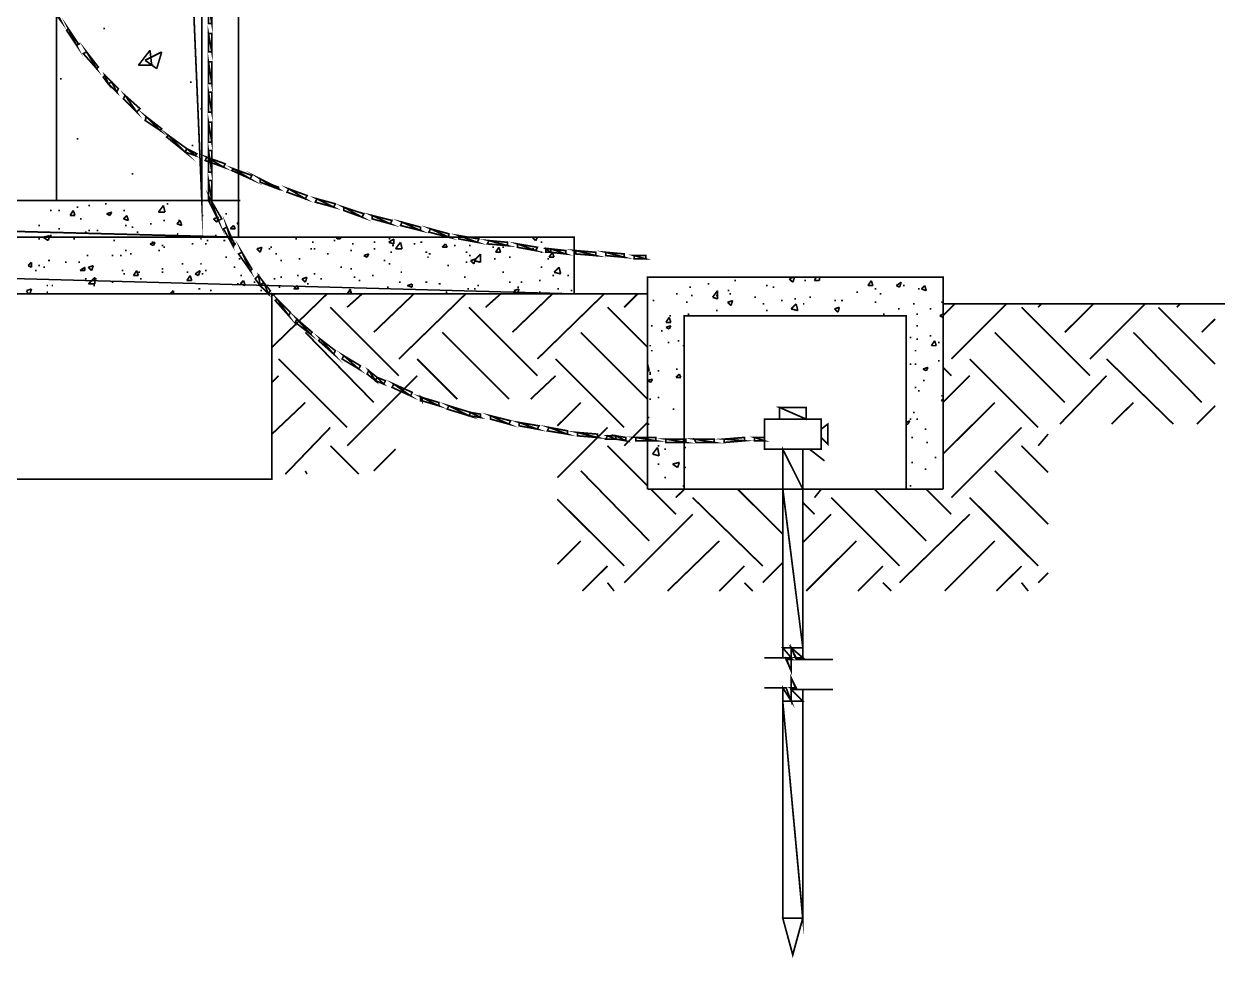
# Model space of a CAD drawing. Extents: x 219 to 1226, y 175 to 465.
# Drawn here: x 638.3 to 668.84, y 338.73 to 362.45 of the extents above; entities that cross this region are included whole.
import ezdxf

# ---------------------------------------------------------------- set-up
doc = ezdxf.new("R2010")
doc.units = 0
doc.header["$MEASUREMENT"] = 0
for name, color, linetype in [('C00-00-00-BLACK', 7, 'Continuous'), ('C00-FF-00', 3, 'Continuous'), ('C93-95-97', 253, 'Continuous'), ('C95-49-00', 34, 'Continuous'), ('CFD-AF-16', 40, 'Continuous')]:
    doc.layers.add(name, color=color, linetype=linetype)

msp = doc.modelspace()

# ---------------------------------------------------------------- linework, layer by layer
at = {"layer": 'C00-00-00-BLACK', "const_width": 0.0423}
for points in [[(639.133, 456.35), (639.133, 357.966)], [(642.82, 357.966), (642.82, 448.637)], [(642.82, 398.447), (643.754, 398.447), (643.754, 357.966)], [(640.318, 362.332), (640.36, 362.332)], [(641.209, 361.4), (641.505, 361.782)], [(641.379, 361.528), (641.802, 361.739)], [(641.379, 361.528), (641.675, 361.316)], [(641.548, 361.4), (641.505, 361.782)], [(641.675, 361.316), (641.802, 361.739)], [(642.65, 361.57), (642.693, 361.57)], [(641.209, 361.4), (641.591, 361.4)], [(639.216, 361.06), (639.259, 361.06)], [(642.524, 360.974), (642.566, 360.974)], [(642.779, 360.298), (642.82, 360.298)], [(639.639, 359.536), (639.682, 359.536)], [(642.566, 359.366), (642.609, 359.366)], [(641.04, 358.644), (641.082, 358.644)], [(608.044, 357.966), (643.754, 357.966)], [(639.809, 357.966), (639.852, 357.966)], [(639.852, 357.966), (639.895, 357.966)], [(640.36, 357.882), (640.401, 357.882)], [(640.913, 357.966), (640.956, 357.966)], [(641.928, 357.882), (641.974, 357.882)], [(643.754, 357.966), (643.754, 357.033)], [(638.96, 357.713), (639.003, 357.713)], [(639.175, 357.713), (639.216, 357.713)], [(639.472, 357.586), (639.555, 357.713)], [(639.472, 357.586), (639.598, 357.586)], [(639.598, 357.586), (639.555, 357.713)], [(639.639, 357.797), (639.682, 357.797)], [(639.937, 357.839), (639.978, 357.839)], [(640.401, 357.629), (640.532, 357.67)], [(640.401, 357.629), (640.487, 357.586)], [(640.487, 357.586), (640.532, 357.67)], [(640.829, 357.713), (640.87, 357.713)], [(640.829, 357.5), (640.913, 357.586)], [(640.956, 357.459), (640.913, 357.586)], [(641.718, 357.67), (641.844, 357.839)], [(641.718, 357.67), (641.887, 357.67)], [(641.887, 357.67), (641.844, 357.839)], [(642.82, 357.586), (642.863, 357.586)], [(643.415, 357.629), (643.458, 357.629)], [(638.664, 357.332), (638.707, 357.332)], [(639.175, 357.247), (639.216, 357.247)], [(639.725, 357.5), (639.768, 357.5)], [(640.829, 357.5), (640.956, 357.459)], [(640.87, 357.332), (640.913, 357.332)], [(641.04, 357.29), (641.082, 357.29)], [(641.505, 357.374), (641.548, 357.374)], [(641.844, 357.459), (641.887, 357.459)], [(642.186, 357.374), (642.27, 357.459)], [(642.186, 357.374), (642.313, 357.332)], [(642.227, 357.459), (642.27, 357.459)], [(642.313, 357.332), (642.27, 357.459)], [(643.116, 357.5), (643.244, 357.543)], [(643.116, 357.5), (643.202, 357.416)], [(643.202, 357.416), (643.244, 357.543)], [(643.542, 357.247), (643.628, 357.332)], [(643.542, 357.247), (643.67, 357.247)], [(643.67, 357.247), (643.628, 357.332)], [(643.712, 357.374), (643.754, 357.416)], [(643.712, 357.374), (643.754, 357.374)], [(638.537, 357.033), (638.58, 357.033)], [(638.664, 356.99), (638.707, 356.99)], [(638.791, 357.033), (638.96, 357.074)], [(638.791, 357.033), (638.917, 356.948)], [(638.917, 356.948), (638.96, 357.074)], [(638.96, 357.074), (639.003, 357.074)], [(639.133, 357.033), (639.175, 357.033)], [(639.555, 356.99), (639.598, 356.99)], [(639.852, 357.163), (639.895, 357.163)], [(639.937, 357.204), (639.978, 357.204)], [(640.148, 357.204), (640.191, 357.204)], [(640.574, 356.948), (640.617, 356.948)], [(641.166, 357.163), (641.209, 357.163)], [(642.186, 357.12), (642.227, 357.12)], [(642.779, 356.99), (642.82, 356.99)], [(642.947, 356.948), (642.989, 356.948)], [(643.159, 357.074), (643.202, 357.074)], [(643.371, 356.948), (643.415, 356.948)], [(643.754, 357.033), (652.279, 357.033), (652.279, 355.593)], [(644.093, 357.033), (644.136, 357.033)], [(644.177, 357.033), (644.22, 357.033)], [(645.196, 356.99), (645.238, 356.99)], [(645.79, 357.033), (645.874, 357.033)], [(645.874, 357.033), (645.916, 357.033)], [(646.17, 356.948), (646.213, 356.948)], [(646.254, 356.99), (646.254, 357.033)], [(646.254, 356.99), (646.342, 356.99)], [(646.342, 356.99), (646.342, 357.033)], [(647.57, 356.905), (647.7, 356.99)], [(647.57, 356.99), (647.612, 356.99)], [(647.7, 356.864), (647.7, 356.99)], [(650.711, 357.033), (650.752, 357.033)], [(651.218, 357.033), (651.261, 357.033)], [(651.218, 357.033), (651.303, 356.948)], [(651.303, 356.948), (651.346, 357.033)], [(640.87, 356.694), (640.913, 356.694)], [(641.505, 356.864), (641.632, 356.905)], [(641.505, 356.864), (641.591, 356.821)], [(641.548, 356.905), (641.591, 356.905)], [(641.591, 356.821), (641.632, 356.905)], [(641.718, 356.694), (641.759, 356.694)], [(641.802, 356.821), (641.844, 356.821)], [(641.844, 356.778), (641.887, 356.778)], [(642.566, 356.864), (642.609, 356.864)], [(642.905, 356.864), (642.947, 356.864)], [(643.585, 356.821), (643.628, 356.821)], [(644.22, 356.737), (644.347, 356.778)], [(644.22, 356.737), (644.304, 356.651)], [(644.304, 356.651), (644.347, 356.778)], [(644.516, 356.737), (644.559, 356.737)], [(644.559, 356.778), (644.601, 356.778)], [(645.577, 356.737), (645.62, 356.737)], [(645.62, 356.905), (645.661, 356.905)], [(645.661, 356.737), (645.704, 356.737)], [(646.596, 356.694), (646.639, 356.694)], [(646.639, 356.864), (646.681, 356.864)], [(647.189, 356.905), (647.231, 356.905)], [(647.189, 356.737), (647.231, 356.737)], [(647.57, 356.905), (647.7, 356.864)], [(647.612, 356.651), (647.654, 356.651)], [(647.654, 356.821), (647.7, 356.821)], [(647.742, 356.737), (647.869, 356.905)], [(647.742, 356.737), (647.91, 356.737)], [(647.91, 356.737), (647.869, 356.905)], [(648.207, 356.864), (648.249, 356.864)], [(648.376, 356.905), (648.419, 356.905)], [(648.503, 356.651), (648.546, 356.651)], [(648.927, 356.778), (649.012, 356.864)], [(648.927, 356.778), (649.054, 356.778)], [(649.054, 356.778), (649.012, 356.864)], [(649.227, 356.821), (649.268, 356.821)], [(649.523, 356.651), (649.564, 356.651)], [(649.607, 356.821), (649.65, 356.821)], [(650.2, 356.778), (650.242, 356.778)], [(650.285, 356.651), (650.369, 356.778)], [(650.285, 356.651), (650.412, 356.651)], [(650.412, 356.651), (650.369, 356.778)], [(650.454, 356.778), (650.496, 356.778)], [(651.218, 356.737), (651.261, 356.737)], [(651.43, 356.905), (651.473, 356.905)], [(651.43, 356.651), (651.473, 356.651)], [(651.642, 356.525), (651.726, 356.651)], [(651.769, 356.525), (651.726, 356.651)], [(651.896, 356.694), (651.938, 356.694)], [(652.238, 356.694), (652.279, 356.694)], [(638.41, 356.312), (638.494, 356.398)], [(638.494, 356.271), (638.494, 356.398)], [(638.917, 356.439), (638.96, 356.439)], [(639.343, 356.398), (639.386, 356.398)], [(639.682, 356.398), (639.725, 356.398)], [(639.895, 356.567), (639.937, 356.567)], [(640.532, 356.567), (640.574, 356.567)], [(640.743, 356.567), (640.786, 356.567)], [(640.997, 356.609), (641.04, 356.609)], [(642.313, 356.355), (642.354, 356.355)], [(642.779, 356.355), (642.82, 356.355)], [(643.415, 356.525), (643.458, 356.525)], [(643.754, 356.482), (643.797, 356.482)], [(644.686, 356.609), (644.729, 356.609)], [(644.813, 356.439), (644.858, 356.439)], [(645.281, 356.482), (645.324, 356.482)], [(646, 356.609), (646.043, 356.609)], [(646.935, 356.567), (647.062, 356.609)], [(646.935, 356.567), (647.019, 356.525)], [(647.019, 356.525), (647.062, 356.609)], [(647.443, 356.439), (647.485, 356.439)], [(647.57, 356.355), (647.612, 356.355)], [(648.546, 356.525), (648.588, 356.525)], [(648.588, 356.609), (648.631, 356.609)], [(649.523, 356.398), (649.564, 356.398)], [(649.607, 356.567), (649.65, 356.567)], [(649.65, 356.439), (649.777, 356.482)], [(649.65, 356.439), (649.733, 356.355)], [(649.733, 356.439), (649.903, 356.609)], [(649.733, 356.355), (649.777, 356.482)], [(649.733, 356.439), (649.903, 356.398)], [(649.903, 356.398), (649.903, 356.609)], [(650.242, 356.482), (650.285, 356.482)], [(650.625, 356.525), (650.668, 356.525)], [(651.599, 356.482), (651.642, 356.482)], [(651.642, 356.525), (651.769, 356.525)], [(638.41, 356.312), (638.494, 356.271)], [(638.58, 356.186), (638.621, 356.186)], [(638.664, 356.312), (638.707, 356.312)], [(638.791, 356.271), (638.833, 356.271)], [(639.725, 356.186), (639.852, 356.271)], [(639.725, 356.186), (639.852, 356.186)], [(639.768, 356.228), (639.809, 356.228)], [(639.852, 356.186), (639.852, 356.271)], [(639.937, 356.271), (640.064, 356.312)], [(639.937, 356.271), (640.021, 356.186)], [(640.021, 356.186), (640.064, 356.312)], [(640.786, 356.186), (640.829, 356.186)], [(640.829, 356.102), (640.87, 356.102)], [(641.082, 356.059), (641.166, 356.186)], [(641.082, 356.059), (641.209, 356.059)], [(641.209, 356.059), (641.166, 356.186)], [(641.209, 356.143), (641.252, 356.143)], [(641.802, 356.228), (641.844, 356.228)], [(641.802, 356.143), (641.844, 356.143)], [(642.44, 356.143), (642.482, 356.143)], [(642.44, 355.932), (642.524, 356.059)], [(642.566, 355.932), (642.524, 356.059)], [(642.65, 356.102), (642.779, 356.186)], [(642.65, 356.102), (642.736, 356.059)], [(642.736, 356.059), (642.779, 356.186)], [(642.82, 356.102), (642.863, 356.102)], [(642.905, 356.186), (642.947, 356.186)], [(643.628, 356.271), (643.67, 356.271)], [(643.797, 356.059), (643.84, 356.059)], [(645.238, 356.059), (645.281, 356.059)], [(645.661, 356.102), (645.704, 356.102)], [(646.342, 356.271), (646.385, 356.271)], [(646.596, 356.228), (646.639, 356.228)], [(647.147, 356.059), (647.189, 356.059)], [(647.869, 356.143), (647.91, 356.143)], [(649.054, 356.312), (649.097, 356.312)], [(650.454, 356.143), (650.496, 356.143)], [(651.43, 356.271), (651.473, 356.271)], [(651.726, 356.059), (651.769, 356.059)], [(651.769, 356.143), (651.896, 356.271)], [(651.769, 356.143), (651.938, 356.102)], [(651.938, 356.102), (651.896, 356.271)], [(652.109, 356.059), (652.152, 356.059)], [(638.368, 355.678), (638.494, 355.72)], [(638.452, 355.593), (638.494, 355.72)], [(638.876, 355.805), (638.917, 355.805)], [(639.003, 355.805), (639.044, 355.805)], [(639.852, 355.975), (639.895, 355.975)], [(639.937, 355.847), (640.105, 356.016)], [(639.937, 355.847), (640.105, 355.847)], [(640.064, 355.805), (640.105, 355.805)], [(640.105, 355.847), (640.105, 356.016)], [(640.105, 355.975), (640.148, 355.975)], [(640.532, 355.889), (640.574, 355.889)], [(641.252, 355.975), (641.293, 355.975)], [(642.44, 355.932), (642.566, 355.932)], [(642.736, 355.72), (642.779, 355.72)], [(643.712, 355.847), (643.754, 355.847)], [(643.797, 355.847), (643.881, 355.932)], [(643.797, 355.847), (643.924, 355.805)], [(643.924, 355.805), (643.881, 355.932)], [(644.136, 355.889), (644.177, 355.889)], [(644.643, 355.975), (644.686, 355.975)], [(644.77, 355.763), (644.813, 355.763)], [(644.813, 356.016), (644.858, 356.016)], [(645.154, 355.72), (645.238, 355.805)], [(645.154, 355.72), (645.281, 355.72)], [(645.281, 355.72), (645.238, 355.805)], [(645.365, 355.975), (645.493, 356.016)], [(645.365, 355.975), (645.451, 355.889)], [(645.451, 355.889), (645.493, 356.016)], [(645.493, 355.847), (645.535, 355.847)], [(645.831, 355.975), (645.874, 355.975)], [(646.512, 355.593), (646.596, 355.72)], [(646.596, 355.593), (646.596, 355.72)], [(646.681, 356.016), (646.723, 356.016)], [(646.808, 355.932), (646.85, 355.932)], [(647.528, 355.763), (647.57, 355.763)], [(647.826, 355.889), (647.869, 355.889)], [(648.039, 355.805), (648.165, 355.847)], [(648.039, 355.805), (648.165, 355.763)], [(648.165, 355.763), (648.165, 355.847)], [(648.503, 355.889), (648.546, 355.889)], [(648.842, 355.847), (648.885, 355.847)], [(649.48, 356.016), (649.523, 356.016)], [(649.564, 355.72), (649.607, 355.72)], [(649.733, 355.72), (649.777, 355.72)], [(649.819, 355.805), (649.86, 355.805)], [(650.625, 355.889), (650.668, 355.889)], [(650.752, 355.678), (650.88, 355.72)], [(650.837, 355.763), (650.88, 355.763)], [(650.837, 355.593), (650.88, 355.72)], [(650.922, 355.889), (650.964, 355.889)], [(651.387, 355.932), (651.43, 355.932)], [(651.853, 355.72), (651.896, 355.72)], [(661.651, 350.632), (661.651, 356.016), (654.145, 356.016), (654.145, 350.632)], [(655.206, 355.763), (655.248, 355.763)], [(655.671, 355.847), (655.713, 355.847)], [(656.351, 355.932), (656.394, 355.932)], [(657.156, 355.805), (657.199, 355.805)], [(657.325, 355.763), (657.367, 355.763)], [(657.748, 355.975), (657.835, 356.016)], [(657.748, 355.975), (657.835, 355.889)], [(657.835, 355.889), (657.878, 356.016)], [(658.131, 355.932), (658.174, 355.932)], [(658.386, 355.932), (658.428, 356.016)], [(658.386, 355.932), (658.513, 355.932)], [(658.386, 355.932), (658.428, 355.932)], [(658.513, 355.932), (658.513, 356.016)], [(659.744, 355.805), (659.828, 355.932)], [(659.744, 355.805), (659.871, 355.805)], [(659.871, 355.805), (659.828, 355.932)], [(659.913, 355.72), (659.955, 355.72)], [(660.463, 355.805), (660.59, 355.889)], [(660.463, 355.805), (660.547, 355.763)], [(660.547, 355.763), (660.59, 355.889)], [(660.633, 355.805), (660.677, 355.805)], [(661.016, 355.72), (661.058, 355.72)], [(661.101, 355.72), (661.185, 355.805)], [(661.101, 355.72), (661.228, 355.678)], [(661.228, 355.678), (661.185, 355.805)], [(597.611, 355.593), (654.145, 355.593)], [(644.601, 355.593), (644.601, 350.886), (636.587, 350.886), (636.587, 355.593)], [(638.368, 355.678), (638.41, 355.593)], [(638.876, 355.636), (638.917, 355.636)], [(642.016, 355.593), (642.101, 355.678)], [(642.101, 355.593), (642.101, 355.678)], [(643.032, 355.678), (643.075, 355.678)], [(644.304, 355.678), (644.347, 355.678)], [(646.596, 355.636), (646.639, 355.636)], [(649.012, 355.636), (649.054, 355.636)], [(650.752, 355.678), (650.837, 355.593)], [(651.387, 355.636), (651.43, 355.636)], [(652.195, 355.678), (652.238, 355.678)], [(654.272, 355.424), (654.314, 355.424)], [(654.864, 355.593), (654.909, 355.593)], [(655.248, 355.55), (655.29, 355.55)], [(655.798, 355.509), (655.925, 355.678)], [(655.798, 355.509), (655.925, 355.466)], [(655.882, 355.55), (655.925, 355.55)], [(655.925, 355.466), (655.925, 355.678)], [(656.179, 355.678), (656.221, 355.678)], [(656.179, 355.381), (656.307, 355.424)], [(656.221, 355.593), (656.264, 355.593)], [(656.264, 355.297), (656.307, 355.424)], [(656.86, 355.509), (656.902, 355.509)], [(657.536, 355.424), (657.579, 355.424)], [(657.878, 355.466), (657.92, 355.466)], [(658.259, 355.509), (658.301, 355.509)], [(658.893, 355.424), (658.936, 355.424)], [(659.063, 355.424), (659.106, 355.424)], [(659.448, 355.636), (659.489, 355.636)], [(660.04, 355.593), (660.081, 355.593)], [(655.12, 355.381), (655.163, 355.381)], [(655.882, 355.17), (655.925, 355.17)], [(656.179, 355.381), (656.264, 355.297)], [(657.07, 355.339), (657.113, 355.339)], [(657.156, 355.17), (657.199, 355.17)], [(657.794, 355.213), (657.92, 355.339)], [(657.794, 355.213), (657.962, 355.17)], [(657.962, 355.17), (657.92, 355.339)], [(658.09, 355.339), (658.131, 355.339)], [(658.893, 355.213), (659.02, 355.254)], [(658.893, 355.213), (658.979, 355.127)], [(658.979, 355.127), (659.02, 355.254)], [(659.913, 355.381), (659.955, 355.381)], [(660.506, 355.213), (660.547, 355.213)], [(660.889, 355.339), (660.932, 355.339)], [(661.312, 355.213), (661.355, 355.213)], [(661.608, 355.381), (661.651, 355.381)], [(661.651, 355.339), (668.818, 355.339)], [(654.611, 354.871), (654.695, 354.998)], [(654.611, 354.871), (654.737, 354.871)], [(654.695, 355.041), (654.737, 355.041)], [(654.737, 354.871), (654.695, 354.998)], [(660.719, 350.632), (660.719, 355.041), (655.079, 355.041), (655.079, 350.632)], [(655.163, 355.083), (655.206, 355.083)], [(660.124, 355.083), (660.167, 355.083)], [(660.973, 355.083), (661.016, 355.083)], [(661.567, 355.041), (661.651, 355.083)], [(661.567, 355.041), (661.651, 354.998)], [(654.229, 354.786), (654.272, 354.786)], [(654.484, 354.659), (654.525, 354.659)], [(654.611, 354.744), (654.737, 354.786)], [(654.611, 354.744), (654.695, 354.702)], [(654.695, 354.702), (654.737, 354.786)], [(660.973, 354.786), (661.016, 354.786)], [(661.312, 354.532), (661.355, 354.532)], [(654.187, 354.279), (654.229, 354.279)], [(654.653, 354.363), (654.695, 354.363)], [(654.909, 354.405), (654.952, 354.405)], [(655.036, 354.279), (655.079, 354.279)], [(660.805, 354.489), (660.846, 354.489)], [(660.973, 354.448), (661.016, 354.448)], [(661.355, 354.279), (661.439, 354.405)], [(661.355, 354.279), (661.481, 354.279)], [(661.481, 354.279), (661.439, 354.405)], [(661.524, 354.363), (661.567, 354.363)], [(654.229, 354.152), (654.272, 354.152)], [(660.932, 354.152), (660.973, 354.152)], [(661.524, 353.897), (661.567, 353.897)], [(654.145, 353.77), (654.145, 353.813)], [(654.187, 353.643), (654.145, 353.813)], [(654.145, 353.643), (654.187, 353.643)], [(654.187, 353.601), (654.229, 353.601)], [(654.398, 353.643), (654.441, 353.643)], [(654.864, 353.686), (654.909, 353.686)], [(660.805, 353.813), (660.846, 353.813)], [(660.932, 353.813), (660.973, 353.813)], [(661.142, 353.686), (661.269, 353.727)], [(661.142, 353.686), (661.228, 353.643)], [(661.228, 353.643), (661.269, 353.727)], [(654.145, 353.39), (654.272, 353.431)], [(654.145, 353.39), (654.229, 353.347)], [(654.187, 353.559), (654.229, 353.559)], [(654.229, 353.347), (654.272, 353.431)], [(654.864, 353.474), (654.952, 353.559)], [(654.864, 353.474), (654.994, 353.474)], [(654.994, 353.474), (654.952, 353.559)], [(661.142, 353.39), (661.185, 353.39)], [(660.932, 353.22), (660.973, 353.22)], [(661.016, 353.135), (661.058, 353.135)], [(661.608, 353.005), (661.651, 353.005)], [(654.187, 352.921), (654.229, 352.921)], [(654.398, 352.964), (654.441, 352.964)], [(654.78, 352.668), (654.821, 352.668)], [(658.174, 352.413), (658.174, 352.709), (657.495, 352.709), (657.495, 352.413)], [(661.608, 352.878), (661.651, 352.921)], [(661.608, 352.878), (661.651, 352.878)], [(654.145, 352.455), (654.187, 352.455)], [(660.719, 352.328), (660.805, 352.371)], [(660.762, 352.286), (660.805, 352.371)], [(660.805, 352.413), (660.846, 352.413)], [(660.889, 352.582), (660.932, 352.582)], [(660.973, 352.413), (661.016, 352.413)], [(654.145, 352.286), (654.187, 352.286)], [(658.556, 352.159), (658.724, 352.286), (658.724, 351.777), (658.556, 351.947)], [(660.719, 352.286), (660.762, 352.286)], [(661.185, 352.159), (661.228, 352.159)], [(655.036, 351.863), (655.079, 351.863)], [(660.846, 351.947), (660.889, 351.947)], [(661.228, 351.82), (661.269, 351.82)], [(654.272, 351.524), (654.398, 351.693)], [(654.272, 351.524), (654.441, 351.481)], [(654.398, 351.736), (654.441, 351.736)], [(654.441, 351.481), (654.398, 351.693)], [(654.568, 351.65), (654.611, 351.65)], [(655.079, 351.693), (655.12, 351.693)], [(657.579, 351.65), (657.579, 346.352)], [(658.09, 351.65), (658.09, 346.309)], [(658.259, 351.65), (658.64, 351.354)], [(661.439, 351.44), (661.481, 351.44)], [(654.398, 351.27), (654.441, 351.27)], [(654.78, 351.27), (654.952, 351.313)], [(654.78, 351.27), (654.909, 351.185)], [(654.909, 351.185), (654.952, 351.313)], [(655.079, 351.185), (655.12, 351.185)], [(660.846, 351.313), (660.889, 351.313)], [(661.185, 351.144), (661.228, 351.144)], [(654.145, 350.759), (654.145, 350.844)], [(654.568, 350.929), (654.611, 350.929)], [(654.145, 350.632), (661.651, 350.632)], [(655.036, 350.718), (655.079, 350.718)], [(660.805, 350.718), (660.846, 350.718)], [(658.852, 346.309), (657.92, 346.309), (657.794, 346.606), (657.794, 346.013), (657.664, 346.352), (657.113, 346.352)], [(658.852, 345.547), (657.92, 345.547), (657.794, 345.843), (657.794, 345.251), (657.664, 345.59), (657.113, 345.59)], [(657.579, 345.59), (657.579, 339.739), (657.835, 338.806), (658.09, 339.739), (658.09, 345.547)]]:
    msp.add_lwpolyline(points, dxfattribs=at)
msp.add_lwpolyline([(658.556, 351.65), (657.113, 351.65), (657.113, 352.413), (658.556, 352.413), (658.556, 351.65)], close=True, dxfattribs=at)
at = {"layer": 'C00-FF-00', "const_width": 0.0423}
for points in [[(642.989, 362.967), (643.075, 362.459), (642.989, 362.459), (642.989, 362.967)], [(638.917, 362.967), (639.003, 363.01), (639.259, 362.501), (638.917, 362.967)], [(643.075, 362.967), (642.989, 362.967), (643.075, 362.459), (643.075, 362.967)], [(639.428, 362.332), (639.639, 361.909), (639.682, 361.952), (639.428, 362.332)], [(639.386, 362.291), (639.428, 362.332), (639.639, 361.909), (639.386, 362.291)], [(643.075, 362.205), (642.989, 362.205), (643.075, 361.739), (643.075, 362.205)], [(642.989, 362.205), (643.075, 361.739), (642.989, 361.739), (642.989, 362.205)], [(639.895, 361.739), (640.148, 361.316), (640.191, 361.359), (639.895, 361.739)], [(639.809, 361.698), (639.895, 361.739), (640.148, 361.316), (639.809, 361.698)], [(642.989, 361.486), (643.075, 360.936), (642.989, 360.936), (642.989, 361.486)], [(643.075, 361.486), (642.989, 361.486), (643.075, 360.936), (643.075, 361.486)], [(640.318, 361.102), (640.36, 361.144), (640.444, 360.933), (640.318, 361.102)], [(640.36, 361.144), (640.444, 360.933), (640.532, 360.974), (640.36, 361.144)], [(640.444, 360.933), (640.532, 360.974), (640.659, 360.721), (640.444, 360.933)], [(640.532, 360.974), (640.659, 360.721), (640.701, 360.805), (640.532, 360.974)], [(642.989, 360.721), (643.075, 360.212), (642.989, 360.212), (642.989, 360.721)], [(640.87, 360.637), (641.166, 360.212), (641.252, 360.298), (640.87, 360.637)], [(640.829, 360.551), (640.87, 360.637), (641.166, 360.212), (640.829, 360.551)], [(643.075, 360.721), (642.989, 360.721), (643.075, 360.212), (643.075, 360.721)], [(641.421, 360.086), (641.759, 359.747), (641.802, 359.789), (641.421, 360.086)], [(641.379, 360.001), (641.421, 360.086), (641.759, 359.747), (641.379, 360.001)], [(642.989, 359.959), (643.075, 359.45), (642.989, 359.45), (642.989, 359.959)], [(641.974, 359.62), (642.397, 359.197), (642.44, 359.282), (641.974, 359.62)], [(643.075, 359.959), (642.989, 359.959), (643.075, 359.45), (643.075, 359.959)], [(641.928, 359.578), (641.974, 359.62), (642.397, 359.197), (641.928, 359.578)], [(642.989, 359.239), (643.075, 358.688), (642.989, 358.688), (642.989, 359.239)], [(642.44, 359.282), (642.65, 359.11), (642.693, 359.154), (642.44, 359.282)], [(642.397, 359.197), (642.44, 359.282), (642.65, 359.11), (642.397, 359.197)], [(642.947, 359.067), (643.371, 358.814), (643.415, 358.898), (642.947, 359.067)], [(642.905, 358.983), (642.947, 359.067), (643.371, 358.814), (642.905, 358.983)], [(643.075, 359.239), (642.989, 359.239), (643.075, 358.688), (643.075, 359.239)], [(643.628, 358.771), (644.051, 358.517), (644.093, 358.602), (643.628, 358.771)], [(643.585, 358.728), (643.628, 358.771), (644.051, 358.517), (643.585, 358.728)], [(643.075, 358.475), (642.989, 358.475), (643.075, 357.966), (643.075, 358.475)], [(642.989, 358.475), (643.075, 357.966), (642.989, 357.966), (642.989, 358.475)], [(644.304, 358.517), (644.643, 358.305), (644.643, 358.348), (644.304, 358.517)], [(644.304, 358.432), (644.304, 358.517), (644.643, 358.305), (644.304, 358.432)], [(643.032, 358.009), (643.244, 357.459), (643.328, 357.5), (643.032, 358.009)], [(644.643, 358.348), (644.77, 358.263), (644.77, 358.305), (644.643, 358.348)], [(644.643, 358.305), (644.643, 358.348), (644.77, 358.263), (644.643, 358.305)], [(645.028, 358.263), (645.451, 358.009), (645.495, 358.093), (645.028, 358.263)], [(644.985, 358.178), (645.028, 358.263), (645.451, 358.009), (644.985, 358.178)], [(642.989, 357.966), (643.032, 358.009), (643.244, 357.459), (642.989, 357.966)], [(645.747, 358.009), (646.17, 357.797), (646.213, 357.882), (645.747, 358.009)], [(645.704, 357.925), (645.747, 358.009), (646.17, 357.797), (645.704, 357.925)], [(646.426, 357.797), (646.892, 357.543), (646.935, 357.629), (646.426, 357.797)], [(643.458, 357.29), (643.585, 356.864), (643.628, 356.905), (643.458, 357.29)], [(646.426, 357.713), (646.426, 357.797), (646.892, 357.543), (646.426, 357.713)], [(647.147, 357.586), (647.612, 357.374), (647.654, 357.459), (647.147, 357.586)], [(647.147, 357.5), (647.147, 357.586), (647.612, 357.374), (647.147, 357.5)], [(643.371, 357.247), (643.458, 357.29), (643.585, 356.864), (643.371, 357.247)], [(647.91, 357.416), (648.376, 357.204), (648.376, 357.29), (647.91, 357.416)], [(647.869, 357.332), (647.91, 357.416), (648.376, 357.204), (647.869, 357.332)], [(648.631, 357.247), (649.097, 357.035), (649.097, 357.12), (648.631, 357.247)], [(648.588, 357.163), (648.631, 357.247), (649.097, 357.035), (648.588, 357.163)], [(643.84, 356.651), (644.051, 356.186), (644.093, 356.228), (643.84, 356.651)], [(649.353, 357.074), (649.819, 356.905), (649.86, 356.99), (649.353, 357.074)], [(649.353, 356.99), (649.353, 357.074), (649.819, 356.905), (649.353, 356.99)], [(650.115, 356.948), (650.584, 356.821), (650.584, 356.905), (650.115, 356.948)], [(650.073, 356.864), (650.115, 356.948), (650.584, 356.821), (650.073, 356.864)], [(643.585, 356.864), (643.628, 356.905), (643.628, 356.821), (643.585, 356.864)], [(643.628, 356.905), (643.628, 356.821), (643.67, 356.864), (643.628, 356.905)], [(643.754, 356.609), (643.84, 356.651), (644.051, 356.186), (643.754, 356.609)], [(650.837, 356.864), (651.303, 356.694), (651.346, 356.778), (650.837, 356.864)], [(650.837, 356.778), (650.837, 356.864), (651.303, 356.694), (650.837, 356.778)], [(651.684, 356.737), (652.068, 356.609), (652.068, 356.694), (651.684, 356.737)], [(651.557, 356.737), (651.684, 356.651), (651.684, 356.737), (651.557, 356.737)], [(651.557, 356.651), (651.557, 356.737), (651.684, 356.651), (651.557, 356.651)], [(651.684, 356.651), (651.684, 356.737), (652.068, 356.609), (651.684, 356.651)], [(652.321, 356.694), (652.83, 356.567), (652.83, 356.651), (652.321, 356.694)], [(652.321, 356.609), (652.321, 356.694), (652.83, 356.567), (652.321, 356.609)], [(653.084, 356.651), (653.552, 356.525), (653.552, 356.609), (653.084, 356.651)], [(653.084, 356.567), (653.084, 356.651), (653.552, 356.525), (653.084, 356.567)], [(653.806, 356.567), (654.102, 356.482), (654.102, 356.567), (653.806, 356.567)], [(653.806, 356.482), (653.806, 356.567), (654.102, 356.482), (653.806, 356.482)], [(644.177, 355.975), (644.263, 356.059), (644.304, 355.805), (644.177, 355.975)], [(644.263, 356.059), (644.304, 355.805), (644.39, 355.889), (644.263, 356.059)], [(644.304, 355.805), (644.39, 355.889), (644.516, 355.593), (644.304, 355.805)], [(644.39, 355.889), (644.516, 355.593), (644.559, 355.678), (644.39, 355.889)], [(644.729, 355.466), (645.028, 355.041), (645.069, 355.127), (644.729, 355.466)], [(644.686, 355.424), (644.729, 355.466), (645.028, 355.041), (644.686, 355.424)], [(645.238, 354.955), (645.577, 354.575), (645.62, 354.618), (645.238, 354.955)], [(645.196, 354.871), (645.238, 354.955), (645.577, 354.575), (645.196, 354.871)], [(645.831, 354.448), (646.17, 354.066), (646.213, 354.152), (645.831, 354.448)], [(645.79, 354.405), (645.831, 354.448), (646.17, 354.066), (645.79, 354.405)], [(646.426, 354.025), (646.808, 353.686), (646.85, 353.77), (646.426, 354.025)], [(646.385, 353.94), (646.426, 354.025), (646.808, 353.686), (646.385, 353.94)], [(647.062, 353.643), (647.231, 353.39), (647.274, 353.474), (647.062, 353.643)], [(647.019, 353.559), (647.062, 353.643), (647.231, 353.39), (647.019, 353.559)], [(647.274, 353.474), (647.443, 353.304), (647.485, 353.39), (647.274, 353.474)], [(647.231, 353.39), (647.274, 353.474), (647.443, 353.304), (647.231, 353.39)], [(647.7, 353.304), (648.123, 353.005), (648.165, 353.093), (647.7, 353.304)], [(647.654, 353.22), (647.7, 353.304), (648.123, 353.005), (647.654, 353.22)], [(648.419, 352.964), (648.842, 352.752), (648.842, 352.836), (648.419, 352.964)], [(648.376, 352.878), (648.376, 352.964), (648.419, 352.878), (648.376, 352.878)], [(648.419, 352.878), (648.419, 352.964), (648.842, 352.752), (648.419, 352.878)], [(648.376, 352.964), (648.419, 352.878), (648.419, 352.964), (648.376, 352.964)], [(649.097, 352.752), (649.607, 352.498), (649.65, 352.582), (649.097, 352.752)], [(649.054, 352.668), (649.097, 352.752), (649.607, 352.498), (649.054, 352.668)], [(649.65, 352.582), (649.903, 352.455), (649.903, 352.539), (649.65, 352.582)], [(649.607, 352.498), (649.65, 352.582), (649.903, 352.455), (649.607, 352.498)], [(650.157, 352.498), (650.622, 352.286), (650.665, 352.371), (650.157, 352.498)], [(650.157, 352.413), (650.157, 352.498), (650.622, 352.286), (650.157, 352.413)], [(650.88, 352.328), (651.346, 352.159), (651.387, 352.243), (650.88, 352.328)], [(650.88, 352.243), (650.88, 352.328), (651.346, 352.159), (650.88, 352.243)], [(651.642, 352.202), (652.109, 352.032), (652.109, 352.116), (651.642, 352.202)], [(651.599, 352.116), (651.642, 352.202), (652.109, 352.032), (651.599, 352.116)], [(652.364, 352.074), (652.871, 351.947), (652.871, 352.032), (652.364, 352.074)], [(652.364, 351.989), (652.364, 352.074), (652.871, 351.947), (652.364, 351.989)], [(653.127, 351.989), (653.337, 351.906), (653.337, 351.989), (653.127, 351.989)], [(653.084, 351.906), (653.127, 351.989), (653.337, 351.906), (653.084, 351.906)], [(653.337, 351.989), (653.595, 351.863), (653.595, 351.947), (653.337, 351.989)], [(653.337, 351.906), (653.337, 351.989), (653.595, 351.863), (653.337, 351.906)], [(653.848, 351.947), (654.357, 351.863), (654.357, 351.947), (653.848, 351.947)], [(653.848, 351.863), (653.848, 351.947), (654.357, 351.863), (653.848, 351.863)], [(654.611, 351.906), (655.118, 351.82), (655.118, 351.906), (654.611, 351.906)], [(654.611, 351.82), (654.611, 351.906), (655.118, 351.82), (654.611, 351.82)], [(655.333, 351.906), (655.841, 351.82), (655.841, 351.906), (655.333, 351.906)], [(655.375, 351.82), (655.333, 351.906), (655.841, 351.82), (655.375, 351.82)], [(656.095, 351.906), (656.606, 351.863), (656.606, 351.947), (656.095, 351.906)], [(656.095, 351.82), (656.095, 351.906), (656.606, 351.863), (656.095, 351.82)], [(656.86, 351.947), (657.113, 351.863), (657.113, 351.947), (656.86, 351.947)], [(656.86, 351.863), (656.86, 351.947), (657.113, 351.863), (656.86, 351.863)]]:
    msp.add_lwpolyline(points, close=True, dxfattribs=at)
at = {"layer": 'C00-FF-00'}
for points in [[(639.386, 362.291), (639.428, 362.332), (639.639, 361.909), (639.386, 362.291)], [(639.428, 362.332), (639.639, 361.909), (639.682, 361.952), (639.428, 362.332)], [(643.075, 362.205), (642.989, 362.205), (643.075, 361.739), (643.075, 362.205)], [(642.989, 362.205), (643.075, 361.739), (642.989, 361.739), (642.989, 362.205)], [(639.809, 361.698), (639.895, 361.739), (640.148, 361.316), (639.809, 361.698)], [(639.895, 361.739), (640.148, 361.316), (640.191, 361.359), (639.895, 361.739)], [(643.075, 361.486), (642.989, 361.486), (643.075, 360.936), (643.075, 361.486)], [(642.989, 361.486), (643.075, 360.936), (642.989, 360.936), (642.989, 361.486)], [(640.318, 361.102), (640.36, 361.144), (640.444, 360.933), (640.318, 361.102)], [(640.36, 361.144), (640.444, 360.933), (640.532, 360.974), (640.36, 361.144)], [(640.444, 360.933), (640.532, 360.974), (640.659, 360.721), (640.444, 360.933)], [(640.532, 360.974), (640.659, 360.721), (640.701, 360.805), (640.532, 360.974)], [(640.829, 360.551), (640.87, 360.637), (641.166, 360.212), (640.829, 360.551)], [(640.87, 360.637), (641.166, 360.212), (641.252, 360.298), (640.87, 360.637)], [(643.075, 360.721), (642.989, 360.721), (643.075, 360.212), (643.075, 360.721)], [(642.989, 360.721), (643.075, 360.212), (642.989, 360.212), (642.989, 360.721)], [(641.379, 360.001), (641.421, 360.086), (641.759, 359.747), (641.379, 360.001)], [(641.421, 360.086), (641.759, 359.747), (641.802, 359.789), (641.421, 360.086)], [(643.075, 359.959), (642.989, 359.959), (643.075, 359.45), (643.075, 359.959)], [(642.989, 359.959), (643.075, 359.45), (642.989, 359.45), (642.989, 359.959)], [(641.928, 359.578), (641.974, 359.62), (642.397, 359.197), (641.928, 359.578)], [(641.974, 359.62), (642.397, 359.197), (642.44, 359.282), (641.974, 359.62)], [(642.397, 359.197), (642.44, 359.282), (642.65, 359.11), (642.397, 359.197)], [(642.44, 359.282), (642.65, 359.11), (642.693, 359.154), (642.44, 359.282)], [(643.075, 359.239), (642.989, 359.239), (643.075, 358.688), (643.075, 359.239)], [(642.989, 359.239), (643.075, 358.688), (642.989, 358.688), (642.989, 359.239)], [(642.905, 358.983), (642.947, 359.067), (643.371, 358.814), (642.905, 358.983)], [(642.947, 359.067), (643.371, 358.814), (643.415, 358.898), (642.947, 359.067)], [(643.585, 358.728), (643.628, 358.771), (644.051, 358.517), (643.585, 358.728)], [(643.628, 358.771), (644.051, 358.517), (644.093, 358.602), (643.628, 358.771)], [(644.304, 358.432), (644.304, 358.517), (644.643, 358.305), (644.304, 358.432)], [(644.304, 358.517), (644.643, 358.305), (644.643, 358.348), (644.304, 358.517)], [(643.075, 358.475), (642.989, 358.475), (643.075, 357.966), (643.075, 358.475)], [(642.989, 358.475), (643.075, 357.966), (642.989, 357.966), (642.989, 358.475)], [(644.643, 358.305), (644.643, 358.348), (644.77, 358.263), (644.643, 358.305)], [(644.643, 358.348), (644.77, 358.263), (644.77, 358.305), (644.643, 358.348)], [(644.985, 358.178), (645.028, 358.263), (645.451, 358.009), (644.985, 358.178)], [(645.028, 358.263), (645.451, 358.009), (645.495, 358.093), (645.028, 358.263)], [(642.989, 357.966), (643.032, 358.009), (643.244, 357.459), (642.989, 357.966)], [(643.032, 358.009), (643.244, 357.459), (643.328, 357.5), (643.032, 358.009)], [(645.704, 357.925), (645.747, 358.009), (646.17, 357.797), (645.704, 357.925)], [(645.747, 358.009), (646.17, 357.797), (646.213, 357.882), (645.747, 358.009)], [(646.426, 357.713), (646.426, 357.797), (646.892, 357.543), (646.426, 357.713)], [(646.426, 357.797), (646.892, 357.543), (646.935, 357.629), (646.426, 357.797)], [(647.147, 357.5), (647.147, 357.586), (647.612, 357.374), (647.147, 357.5)], [(647.147, 357.586), (647.612, 357.374), (647.654, 357.459), (647.147, 357.586)], [(643.371, 357.247), (643.458, 357.29), (643.585, 356.864), (643.371, 357.247)], [(643.458, 357.29), (643.585, 356.864), (643.628, 356.905), (643.458, 357.29)], [(647.869, 357.332), (647.91, 357.416), (648.376, 357.204), (647.869, 357.332)], [(647.91, 357.416), (648.376, 357.204), (648.376, 357.29), (647.91, 357.416)], [(648.588, 357.163), (648.631, 357.247), (649.097, 357.035), (648.588, 357.163)], [(648.631, 357.247), (649.097, 357.035), (649.097, 357.12), (648.631, 357.247)], [(649.353, 356.99), (649.353, 357.074), (649.819, 356.905), (649.353, 356.99)], [(649.353, 357.074), (649.819, 356.905), (649.86, 356.99), (649.353, 357.074)], [(643.585, 356.864), (643.628, 356.905), (643.628, 356.821), (643.585, 356.864)], [(643.628, 356.905), (643.628, 356.821), (643.67, 356.864), (643.628, 356.905)], [(643.754, 356.609), (643.84, 356.651), (644.051, 356.186), (643.754, 356.609)], [(643.84, 356.651), (644.051, 356.186), (644.093, 356.228), (643.84, 356.651)], [(650.073, 356.864), (650.115, 356.948), (650.584, 356.821), (650.073, 356.864)], [(650.115, 356.948), (650.584, 356.821), (650.584, 356.905), (650.115, 356.948)], [(650.837, 356.778), (650.837, 356.864), (651.303, 356.694), (650.837, 356.778)], [(650.837, 356.864), (651.303, 356.694), (651.346, 356.778), (650.837, 356.864)], [(651.557, 356.651), (651.557, 356.737), (651.684, 356.651), (651.557, 356.651)], [(651.557, 356.737), (651.684, 356.651), (651.684, 356.737), (651.557, 356.737)], [(651.684, 356.651), (651.684, 356.737), (652.068, 356.609), (651.684, 356.651)], [(651.684, 356.737), (652.068, 356.609), (652.068, 356.694), (651.684, 356.737)], [(652.321, 356.609), (652.321, 356.694), (652.83, 356.567), (652.321, 356.609)], [(652.321, 356.694), (652.83, 356.567), (652.83, 356.651), (652.321, 356.694)], [(653.084, 356.567), (653.084, 356.651), (653.552, 356.525), (653.084, 356.567)], [(653.084, 356.651), (653.552, 356.525), (653.552, 356.609), (653.084, 356.651)], [(653.806, 356.482), (653.806, 356.567), (654.102, 356.482), (653.806, 356.482)], [(653.806, 356.567), (654.102, 356.482), (654.102, 356.567), (653.806, 356.567)], [(644.177, 355.975), (644.263, 356.059), (644.304, 355.805), (644.177, 355.975)], [(644.263, 356.059), (644.304, 355.805), (644.39, 355.889), (644.263, 356.059)], [(644.304, 355.805), (644.39, 355.889), (644.516, 355.593), (644.304, 355.805)], [(644.39, 355.889), (644.516, 355.593), (644.559, 355.678), (644.39, 355.889)], [(644.686, 355.424), (644.729, 355.466), (645.028, 355.041), (644.686, 355.424)], [(644.729, 355.466), (645.028, 355.041), (645.069, 355.127), (644.729, 355.466)], [(645.196, 354.871), (645.238, 354.955), (645.577, 354.575), (645.196, 354.871)], [(645.238, 354.955), (645.577, 354.575), (645.62, 354.618), (645.238, 354.955)], [(645.79, 354.405), (645.831, 354.448), (646.17, 354.066), (645.79, 354.405)], [(645.831, 354.448), (646.17, 354.066), (646.213, 354.152), (645.831, 354.448)], [(646.385, 353.94), (646.426, 354.025), (646.808, 353.686), (646.385, 353.94)], [(646.426, 354.025), (646.808, 353.686), (646.85, 353.77), (646.426, 354.025)], [(647.019, 353.559), (647.062, 353.643), (647.231, 353.39), (647.019, 353.559)], [(647.062, 353.643), (647.231, 353.39), (647.274, 353.474), (647.062, 353.643)], [(647.231, 353.39), (647.274, 353.474), (647.443, 353.304), (647.231, 353.39)], [(647.274, 353.474), (647.443, 353.304), (647.485, 353.39), (647.274, 353.474)], [(647.654, 353.22), (647.7, 353.304), (648.123, 353.005), (647.654, 353.22)], [(647.7, 353.304), (648.123, 353.005), (648.165, 353.093), (647.7, 353.304)], [(648.376, 352.878), (648.376, 352.964), (648.419, 352.878), (648.376, 352.878)], [(648.376, 352.964), (648.419, 352.878), (648.419, 352.964), (648.376, 352.964)], [(648.419, 352.878), (648.419, 352.964), (648.842, 352.752), (648.419, 352.878)], [(648.419, 352.964), (648.842, 352.752), (648.842, 352.836), (648.419, 352.964)], [(649.054, 352.668), (649.097, 352.752), (649.607, 352.498), (649.054, 352.668)], [(649.097, 352.752), (649.607, 352.498), (649.65, 352.582), (649.097, 352.752)], [(649.607, 352.498), (649.65, 352.582), (649.903, 352.455), (649.607, 352.498)], [(649.65, 352.582), (649.903, 352.455), (649.903, 352.539), (649.65, 352.582)], [(650.157, 352.413), (650.157, 352.498), (650.622, 352.286), (650.157, 352.413)], [(650.157, 352.498), (650.622, 352.286), (650.665, 352.371), (650.157, 352.498)], [(650.88, 352.243), (650.88, 352.328), (651.346, 352.159), (650.88, 352.243)], [(650.88, 352.328), (651.346, 352.159), (651.387, 352.243), (650.88, 352.328)], [(651.599, 352.116), (651.642, 352.202), (652.109, 352.032), (651.599, 352.116)], [(651.642, 352.202), (652.109, 352.032), (652.109, 352.116), (651.642, 352.202)], [(652.364, 351.989), (652.364, 352.074), (652.871, 351.947), (652.364, 351.989)], [(652.364, 352.074), (652.871, 351.947), (652.871, 352.032), (652.364, 352.074)], [(653.084, 351.906), (653.127, 351.989), (653.337, 351.906), (653.084, 351.906)], [(653.127, 351.989), (653.337, 351.906), (653.337, 351.989), (653.127, 351.989)], [(653.337, 351.906), (653.337, 351.989), (653.595, 351.863), (653.337, 351.906)], [(653.337, 351.989), (653.595, 351.863), (653.595, 351.947), (653.337, 351.989)], [(653.848, 351.863), (653.848, 351.947), (654.357, 351.863), (653.848, 351.863)], [(653.848, 351.947), (654.357, 351.863), (654.357, 351.947), (653.848, 351.947)], [(654.611, 351.82), (654.611, 351.906), (655.118, 351.82), (654.611, 351.82)], [(654.611, 351.906), (655.118, 351.82), (655.118, 351.906), (654.611, 351.906)], [(655.375, 351.82), (655.333, 351.906), (655.841, 351.82), (655.375, 351.82)], [(655.333, 351.906), (655.841, 351.82), (655.841, 351.906), (655.333, 351.906)], [(656.095, 351.906), (656.606, 351.863), (656.606, 351.947), (656.095, 351.906)], [(656.095, 351.82), (656.095, 351.906), (656.606, 351.863), (656.095, 351.82)], [(656.86, 351.863), (656.86, 351.947), (657.113, 351.863), (656.86, 351.863)], [(656.86, 351.947), (657.113, 351.863), (657.113, 351.947), (656.86, 351.947)]]:
    msp.add_lwpolyline(points, close=True, dxfattribs=at)
at = {"layer": 'C00-FF-00', "const_width": 0.0423}
for points in [[(639.725, 361.952), (639.639, 361.909)], [(641.379, 360.044), (641.421, 360.086)], [(643.075, 357.966), (642.989, 357.966)]]:
    msp.add_lwpolyline(points, dxfattribs=at)
at = {"layer": 'C93-95-97', "const_width": 0.0423}
for points in [[(639.133, 444.482), (642.82, 357.966), (639.133, 357.966), (639.133, 444.482)], [(642.82, 444.482), (639.133, 444.482), (642.82, 357.966), (642.82, 444.482)], [(643.754, 357.966), (608.044, 357.966), (643.754, 357.033), (643.754, 357.966)], [(608.044, 357.966), (643.754, 357.033), (608.044, 357.033), (608.044, 357.966)], [(612.623, 357.966), (643.754, 357.966), (643.797, 357.966), (612.623, 357.966)], [(643.754, 357.966), (643.797, 357.966), (612.623, 357.966), (643.754, 357.966)], [(652.279, 355.593), (599.519, 355.593), (599.519, 357.033), (652.279, 355.593)], [(599.519, 357.033), (652.279, 357.033), (652.279, 355.593), (599.519, 357.033)], [(652.279, 355.593), (652.321, 355.593), (599.519, 355.593), (652.279, 355.593)]]:
    msp.add_lwpolyline(points, close=True, dxfattribs=at)
at = {"layer": 'C93-95-97'}
for points in [[(642.82, 444.482), (639.133, 444.482), (642.82, 357.966), (642.82, 444.482)], [(639.133, 444.482), (642.82, 357.966), (639.133, 357.966), (639.133, 444.482)], [(643.754, 357.966), (608.044, 357.966), (643.754, 357.033), (643.754, 357.966)], [(608.044, 357.966), (643.754, 357.033), (608.044, 357.033), (608.044, 357.966)], [(612.623, 357.966), (643.754, 357.966), (643.797, 357.966), (612.623, 357.966)], [(643.754, 357.966), (643.797, 357.966), (612.623, 357.966), (643.754, 357.966)], [(652.279, 355.593), (599.519, 355.593), (599.519, 357.033), (652.279, 355.593)], [(599.519, 357.033), (652.279, 357.033), (652.279, 355.593), (599.519, 357.033)], [(652.279, 355.593), (652.321, 355.593), (599.519, 355.593), (652.279, 355.593)]]:
    msp.add_lwpolyline(points, close=True, dxfattribs=at)
at = {"layer": 'C95-49-00', "const_width": 0.0423}
for points in [[(644.601, 354.236), (646, 355.593)], [(644.601, 355.55), (644.686, 355.593)], [(646.512, 355.254), (646.892, 355.593)], [(647.189, 354.618), (648.207, 355.593)], [(647.826, 353.94), (649.523, 355.593)], [(650.03, 355.254), (650.412, 355.593)], [(650.711, 354.618), (651.726, 355.593)], [(651.346, 353.94), (653.041, 355.593)], [(653.552, 355.254), (653.891, 355.593)], [(647.826, 353.516), (646.086, 355.254)], [(651.346, 353.516), (649.607, 355.254)], [(654.145, 354.236), (653.127, 355.254)], [(661.651, 355.041), (661.947, 355.339)], [(661.863, 353.94), (663.262, 355.339)], [(665.384, 353.516), (663.646, 355.254)], [(664.069, 355.254), (664.153, 355.339)], [(664.746, 354.618), (665.469, 355.339)], [(665.384, 353.94), (666.784, 355.339)], [(668.564, 353.813), (667.123, 355.254)], [(667.587, 355.254), (667.673, 355.339)], [(668.225, 354.618), (668.564, 354.955)], [(647.189, 352.836), (645.451, 354.618)], [(650.625, 352.921), (648.927, 354.618)], [(654.145, 352.921), (652.448, 354.618)], [(664.746, 352.836), (662.965, 354.618)], [(668.225, 352.836), (666.488, 354.618)], [(646.512, 352.202), (644.77, 353.94)], [(649.311, 352.921), (648.292, 353.94)], [(653.552, 352.202), (651.81, 353.94)], [(664.069, 352.202), (662.33, 353.94)], [(667.503, 352.286), (665.807, 353.94)], [(661.863, 353.516), (661.651, 353.727)], [(644.601, 353.347), (644.77, 353.516)], [(646.512, 351.736), (648.292, 353.516)], [(651.176, 352.921), (651.81, 353.516)], [(661.651, 352.836), (662.33, 353.516)], [(664.619, 352.286), (665.807, 353.516)], [(644.601, 352.032), (645.451, 352.836)], [(651.853, 352.243), (652.448, 352.836)], [(661.651, 351.524), (662.965, 352.836)], [(665.934, 352.286), (666.488, 352.836)], [(668.099, 352.286), (668.564, 352.752)], [(644.942, 351.014), (646.086, 352.202)], [(651.853, 350.929), (653.127, 352.202)], [(653.552, 351.736), (654.145, 352.328)], [(661.863, 350.42), (663.646, 352.202)], [(664.069, 351.736), (664.323, 352.032)], [(646.808, 351.014), (646.086, 351.736)], [(647.189, 351.101), (647.742, 351.65)], [(654.145, 350.718), (653.127, 351.736)], [(664.323, 351.058), (663.646, 351.736)], [(645.493, 351.014), (645.451, 351.101)], [(654.187, 349.32), (652.448, 351.101)], [(664.323, 349.743), (662.965, 351.101)], [(654.864, 349.997), (654.229, 350.632)], [(654.864, 350.42), (655.079, 350.632)], [(657.579, 349.49), (656.436, 350.632)], [(658.386, 350.42), (658.556, 350.632)], [(661.228, 349.32), (659.913, 350.632)], [(661.863, 349.997), (661.228, 350.632)], [(653.552, 348.682), (651.853, 350.379)], [(657.07, 348.682), (655.29, 350.42)], [(658.386, 349.997), (658.09, 350.293)], [(660.547, 348.682), (658.809, 350.42)], [(664.069, 348.682), (662.33, 350.42)], [(653.552, 348.259), (655.29, 349.997)], [(658.09, 349.278), (658.809, 349.997)], [(660.547, 348.259), (662.33, 349.997)], [(651.853, 348.725), (652.448, 349.32)], [(654.653, 348.047), (655.968, 349.32)], [(658.174, 348.047), (659.448, 349.32)], [(661.694, 348.047), (662.965, 349.32)], [(657.07, 348.259), (657.579, 348.766)], [(652.491, 348.047), (653.127, 348.682)], [(655.968, 348.047), (656.606, 348.682)], [(659.489, 348.047), (660.124, 348.682)], [(663.008, 348.047), (663.646, 348.682)], [(664.069, 348.259), (664.323, 348.513)], [(653.296, 348.047), (653.127, 348.259)], [(656.817, 348.047), (656.606, 348.259)], [(660.336, 348.047), (660.124, 348.259)], [(663.816, 348.047), (663.646, 348.259)]]:
    msp.add_lwpolyline(points, dxfattribs=at)
at = {"layer": 'CFD-AF-16', "const_width": 0.0423}
for points in [[(658.174, 352.709), (657.497, 352.709), (658.174, 352.413), (658.174, 352.709)], [(657.497, 352.709), (658.174, 352.413), (657.497, 352.413), (657.497, 352.709)], [(658.09, 351.65), (657.579, 351.65), (658.09, 350.632), (658.09, 351.65)], [(657.579, 351.65), (658.09, 350.632), (657.579, 350.632), (657.579, 351.65)], [(657.579, 350.632), (658.09, 346.606), (657.579, 346.606), (657.579, 350.632)], [(658.09, 350.632), (657.579, 350.632), (658.09, 346.606), (658.09, 350.632)], [(657.794, 346.606), (657.579, 346.606), (657.794, 346.352), (657.794, 346.606)], [(657.579, 346.606), (657.794, 346.352), (657.579, 346.352), (657.579, 346.606)], [(657.794, 346.606), (658.09, 346.352), (657.92, 346.352), (657.794, 346.606)], [(658.09, 346.606), (657.794, 346.606), (658.09, 346.352), (658.09, 346.606)], [(657.794, 346.352), (657.666, 346.352), (657.794, 346.309), (657.794, 346.352)], [(657.664, 346.309), (657.794, 346.309), (657.794, 346.013), (657.664, 346.309)], [(657.666, 346.352), (657.794, 346.309), (657.666, 346.309), (657.666, 346.352)], [(658.09, 346.352), (657.92, 346.352), (658.09, 346.309), (658.09, 346.352)], [(657.92, 346.352), (658.09, 346.309), (657.92, 346.309), (657.92, 346.352)], [(657.579, 345.251), (657.579, 339.739), (658.087, 339.739), (657.579, 345.251)], [(657.579, 345.59), (657.794, 345.251), (657.579, 345.251), (657.579, 345.59)], [(657.794, 345.843), (657.92, 345.59), (657.794, 345.59), (657.794, 345.843)], [(657.664, 345.59), (657.579, 345.59), (657.794, 345.251), (657.664, 345.59)], [(657.92, 345.59), (657.794, 345.59), (657.92, 345.547), (657.92, 345.59)], [(658.09, 345.547), (657.794, 345.547), (658.09, 345.251), (658.09, 345.547)], [(657.794, 345.59), (657.92, 345.547), (657.794, 345.547), (657.794, 345.59)], [(657.794, 345.547), (658.09, 345.251), (657.794, 345.251), (657.794, 345.547)], [(657.579, 345.251), (658.09, 345.251), (658.09, 339.739), (657.579, 345.251)], [(657.579, 339.739), (658.087, 339.739), (657.832, 338.806), (657.579, 339.739)]]:
    msp.add_lwpolyline(points, close=True, dxfattribs=at)
at = {"layer": 'CFD-AF-16'}
for points in [[(658.174, 352.709), (657.497, 352.709), (658.174, 352.413), (658.174, 352.709)], [(657.497, 352.709), (658.174, 352.413), (657.497, 352.413), (657.497, 352.709)], [(658.09, 351.65), (657.579, 351.65), (658.09, 350.632), (658.09, 351.65)], [(657.579, 351.65), (658.09, 350.632), (657.579, 350.632), (657.579, 351.65)], [(658.09, 350.632), (657.579, 350.632), (658.09, 346.606), (658.09, 350.632)], [(657.579, 350.632), (658.09, 346.606), (657.579, 346.606), (657.579, 350.632)], [(657.794, 346.606), (657.579, 346.606), (657.794, 346.352), (657.794, 346.606)], [(657.579, 346.606), (657.794, 346.352), (657.579, 346.352), (657.579, 346.606)], [(658.09, 346.606), (657.794, 346.606), (658.09, 346.352), (658.09, 346.606)], [(657.794, 346.606), (658.09, 346.352), (657.92, 346.352), (657.794, 346.606)], [(657.664, 346.309), (657.794, 346.309), (657.794, 346.013), (657.664, 346.309)], [(657.794, 346.352), (657.666, 346.352), (657.794, 346.309), (657.794, 346.352)], [(657.666, 346.352), (657.794, 346.309), (657.666, 346.309), (657.666, 346.352)], [(658.09, 346.352), (657.92, 346.352), (658.09, 346.309), (658.09, 346.352)], [(657.92, 346.352), (658.09, 346.309), (657.92, 346.309), (657.92, 346.352)], [(657.794, 345.843), (657.92, 345.59), (657.794, 345.59), (657.794, 345.843)], [(657.664, 345.59), (657.579, 345.59), (657.794, 345.251), (657.664, 345.59)], [(657.579, 345.59), (657.794, 345.251), (657.579, 345.251), (657.579, 345.59)], [(657.92, 345.59), (657.794, 345.59), (657.92, 345.547), (657.92, 345.59)], [(657.794, 345.59), (657.92, 345.547), (657.794, 345.547), (657.794, 345.59)], [(658.09, 345.547), (657.794, 345.547), (658.09, 345.251), (658.09, 345.547)], [(657.794, 345.547), (658.09, 345.251), (657.794, 345.251), (657.794, 345.547)], [(657.579, 345.251), (657.579, 339.739), (658.087, 339.739), (657.579, 345.251)], [(657.579, 345.251), (658.09, 345.251), (658.09, 339.739), (657.579, 345.251)], [(657.579, 339.739), (658.087, 339.739), (657.832, 338.806), (657.579, 339.739)]]:
    msp.add_lwpolyline(points, close=True, dxfattribs=at)

doc.saveas('drawing.dxf')
